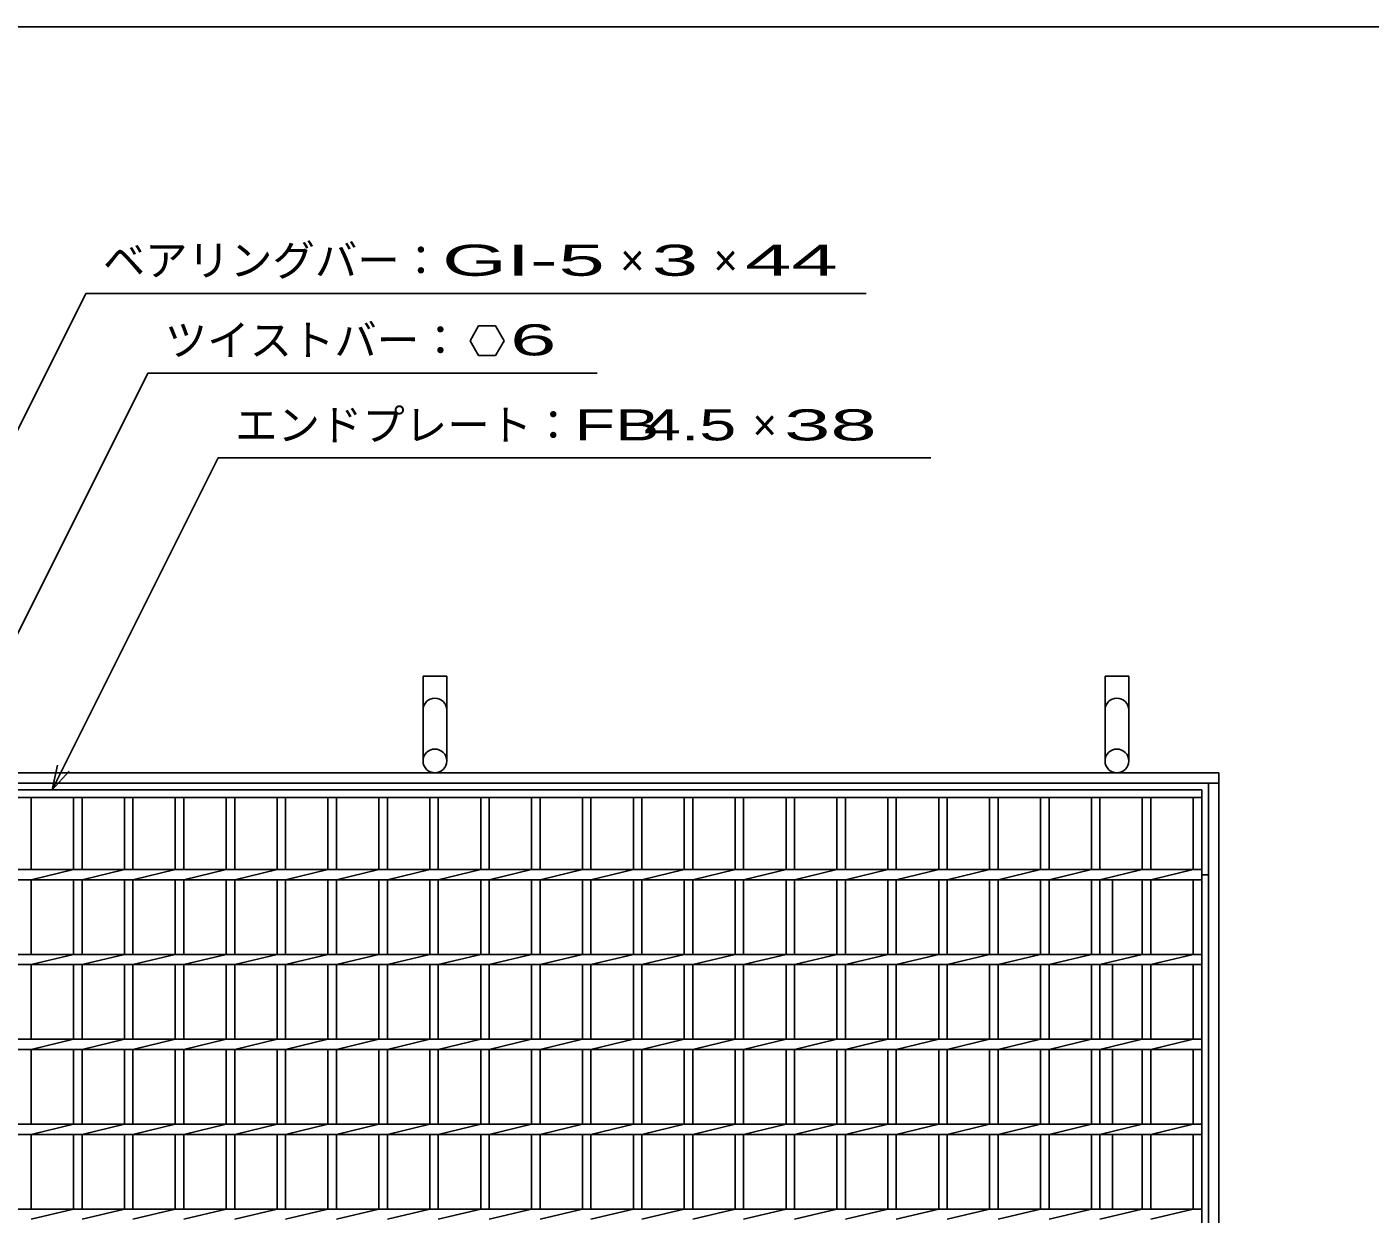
# Model space of a CAD drawing. Units: millimetres, scale not verified. Extents: x -1820 to 1731, y -1282 to 1054.
# Drawn here: x -1162 to -370, y 354 to 1054 of the extents above; entities that cross this region are included whole.
import ezdxf
from ezdxf.enums import TextEntityAlignment as Align

# ---------------------------------------------------------------- set-up
doc = ezdxf.new("R2010")
doc.units = ezdxf.units.MM
doc.header["$LTSCALE"] = 10
for name, color, linetype, lineweight in [('0_2', 150, 'Continuous', 25), ('16', 3, 'Continuous', 25), ('19', 6, 'Continuous', 25), ('22', 4, 'Continuous', 25)]:
    doc.layers.add(name, color=color, linetype=linetype, lineweight=lineweight)
doc.styles.add('ベクトル', font='')
doc.styles.get('ベクトル').set_extended_font_data('ベクトル')

msp = doc.modelspace()

# ---------------------------------------------------------------- linework, layer by layer
at = {"layer": '0_2'}
msp.add_line((-1729, 1053.5), (1731, 1053.5), dxfattribs=at)
at = {"layer": '16'}
for p, q in [((-1374, 604), (-469, 604)), ((-469, 604), (-469, 599.5)), ((-469, 599.5), (-1374, 599.5)), ((-1164, 599.5), (-1159, 599.5)), ((-1159, 557), (-1159, 599.5)), ((-1134, 557), (-1134, 599.5)), ((-1134, 599.5), (-1129, 599.5)), ((-1129, 557), (-1129, 599.5)), ((-1104, 557), (-1104, 599.5)), ((-1104, 599.5), (-1099, 599.5)), ((-1099, 557), (-1099, 599.5)), ((-1074, 557), (-1074, 599.5)), ((-1074, 599.5), (-1069, 599.5)), ((-1069, 557), (-1069, 599.5)), ((-1044, 557), (-1044, 599.5)), ((-1044, 599.5), (-1039, 599.5)), ((-1039, 557), (-1039, 599.5)), ((-1014, 557), (-1014, 599.5)), ((-1014, 599.5), (-1009, 599.5)), ((-1009, 557), (-1009, 599.5)), ((-984, 557), (-984, 599.5)), ((-984, 599.5), (-979, 599.5)), ((-979, 557), (-979, 599.5)), ((-954, 557), (-954, 599.5)), ((-954, 599.5), (-949, 599.5)), ((-949, 557), (-949, 599.5)), ((-924, 557), (-924, 599.5)), ((-924, 599.5), (-919, 599.5)), ((-919, 557), (-919, 599.5)), ((-894, 557), (-894, 599.5)), ((-894, 599.5), (-889, 599.5)), ((-889, 557), (-889, 599.5)), ((-864, 557), (-864, 599.5)), ((-864, 599.5), (-859, 599.5)), ((-859, 557), (-859, 599.5)), ((-834, 557), (-834, 599.5)), ((-834, 599.5), (-829, 599.5)), ((-829, 557), (-829, 599.5)), ((-804, 557), (-804, 599.5)), ((-804, 599.5), (-799, 599.5)), ((-799, 557), (-799, 599.5)), ((-774, 557), (-774, 599.5)), ((-774, 599.5), (-769, 599.5)), ((-769, 557), (-769, 599.5)), ((-744, 557), (-744, 599.5)), ((-744, 599.5), (-739, 599.5)), ((-739, 557), (-739, 599.5)), ((-714, 557), (-714, 599.5)), ((-714, 599.5), (-709, 599.5)), ((-709, 557), (-709, 599.5)), ((-684, 557), (-684, 599.5)), ((-684, 599.5), (-679, 599.5)), ((-679, 557), (-679, 599.5)), ((-654, 557), (-654, 599.5)), ((-654, 599.5), (-649, 599.5)), ((-649, 557), (-649, 599.5)), ((-624, 557), (-624, 599.5)), ((-624, 599.5), (-619, 599.5)), ((-619, 557), (-619, 599.5)), ((-594, 557), (-594, 599.5)), ((-594, 599.5), (-589, 599.5)), ((-589, 557), (-589, 599.5)), ((-564, 557), (-564, 599.5)), ((-564, 599.5), (-559, 599.5)), ((-559, 557), (-559, 599.5)), ((-534, 557), (-534, 599.5)), ((-534, 599.5), (-529, 599.5)), ((-529, 557), (-529, 599.5)), ((-504, 557), (-504, 599.5)), ((-504, 599.5), (-499, 599.5)), ((-499, 557), (-499, 599.5)), ((-474, 557), (-474, 599.5)), ((-474, 599.5), (-469, 599.5)), ((-469, -291.5), (-469, 599.5)), ((-1374, 557), (-469, 557)), ((-1159, 551), (-1134, 557)), ((-1129, 551), (-1104, 557)), ((-1099, 551), (-1074, 557)), ((-1069, 551), (-1044, 557)), ((-1039, 551), (-1014, 557)), ((-1009, 551), (-984, 557)), ((-979, 551), (-954, 557)), ((-949, 551), (-924, 557)), ((-919, 551), (-894, 557)), ((-889, 551), (-864, 557)), ((-859, 551), (-834, 557)), ((-829, 551), (-804, 557)), ((-799, 551), (-774, 557)), ((-769, 551), (-744, 557)), ((-739, 551), (-714, 557)), ((-709, 551), (-684, 557)), ((-679, 551), (-654, 557)), ((-649, 551), (-624, 557)), ((-619, 551), (-594, 557)), ((-589, 551), (-564, 557)), ((-559, 551), (-534, 557)), ((-529, 551), (-504, 557)), ((-499, 551), (-474, 557)), ((-469, 551), (-469, 557)), ((-1374, 551), (-469, 551)), ((-1159, 507), (-1159, 551)), ((-1134, 507), (-1134, 551)), ((-1129, 507), (-1129, 551)), ((-1104, 507), (-1104, 551)), ((-1099, 507), (-1099, 551)), ((-1074, 507), (-1074, 551)), ((-1069, 507), (-1069, 551)), ((-1044, 507), (-1044, 551)), ((-1039, 507), (-1039, 551)), ((-1014, 507), (-1014, 551)), ((-1009, 507), (-1009, 551)), ((-984, 507), (-984, 551)), ((-979, 507), (-979, 551)), ((-954, 507), (-954, 551)), ((-949, 507), (-949, 551)), ((-924, 507), (-924, 551)), ((-919, 507), (-919, 551)), ((-894, 507), (-894, 551)), ((-889, 507), (-889, 551)), ((-864, 507), (-864, 551)), ((-859, 507), (-859, 551)), ((-834, 507), (-834, 551)), ((-829, 507), (-829, 551)), ((-804, 507), (-804, 551)), ((-799, 507), (-799, 551)), ((-774, 507), (-774, 551)), ((-769, 507), (-769, 551)), ((-744, 507), (-744, 551)), ((-739, 507), (-739, 551)), ((-714, 507), (-714, 551)), ((-709, 507), (-709, 551)), ((-684, 507), (-684, 551)), ((-679, 507), (-679, 551)), ((-654, 507), (-654, 551)), ((-649, 507), (-649, 551)), ((-624, 507), (-624, 551)), ((-619, 507), (-619, 551)), ((-594, 507), (-594, 551)), ((-589, 507), (-589, 551)), ((-564, 507), (-564, 551)), ((-559, 507), (-559, 551)), ((-534, 507), (-534, 551)), ((-529, 507), (-529, 551)), ((-504, 507), (-504, 551)), ((-499, 507), (-499, 551)), ((-474, 507), (-474, 551)), ((-1374, 507), (-469, 507)), ((-1159, 501), (-1134, 507)), ((-1129, 501), (-1104, 507)), ((-1099, 501), (-1074, 507)), ((-1069, 501), (-1044, 507)), ((-1039, 501), (-1014, 507)), ((-1009, 501), (-984, 507)), ((-979, 501), (-954, 507)), ((-949, 501), (-924, 507)), ((-919, 501), (-894, 507)), ((-889, 501), (-864, 507)), ((-859, 501), (-834, 507)), ((-829, 501), (-804, 507)), ((-799, 501), (-774, 507)), ((-769, 501), (-744, 507)), ((-739, 501), (-714, 507)), ((-709, 501), (-684, 507)), ((-679, 501), (-654, 507)), ((-649, 501), (-624, 507)), ((-619, 501), (-594, 507)), ((-589, 501), (-564, 507)), ((-559, 501), (-534, 507)), ((-529, 501), (-504, 507)), ((-499, 501), (-474, 507)), ((-469, 501), (-469, 507)), ((-1374, 501), (-469, 501)), ((-1159, 457), (-1159, 501)), ((-1134, 457), (-1134, 501)), ((-1129, 457), (-1129, 501)), ((-1104, 457), (-1104, 501)), ((-1099, 457), (-1099, 501)), ((-1074, 457), (-1074, 501)), ((-1069, 457), (-1069, 501)), ((-1044, 457), (-1044, 501)), ((-1039, 457), (-1039, 501)), ((-1014, 457), (-1014, 501)), ((-1009, 457), (-1009, 501)), ((-984, 457), (-984, 501)), ((-979, 457), (-979, 501)), ((-954, 457), (-954, 501)), ((-949, 457), (-949, 501)), ((-924, 457), (-924, 501)), ((-919, 457), (-919, 501)), ((-894, 457), (-894, 501)), ((-889, 457), (-889, 501)), ((-864, 457), (-864, 501)), ((-859, 457), (-859, 501)), ((-834, 457), (-834, 501)), ((-829, 457), (-829, 501)), ((-804, 457), (-804, 501)), ((-799, 457), (-799, 501)), ((-774, 457), (-774, 501)), ((-769, 457), (-769, 501)), ((-744, 457), (-744, 501)), ((-739, 457), (-739, 501)), ((-714, 457), (-714, 501)), ((-709, 457), (-709, 501)), ((-684, 457), (-684, 501)), ((-679, 457), (-679, 501)), ((-654, 457), (-654, 501)), ((-649, 457), (-649, 501)), ((-624, 457), (-624, 501)), ((-619, 457), (-619, 501)), ((-594, 457), (-594, 501)), ((-589, 457), (-589, 501)), ((-564, 457), (-564, 501)), ((-559, 457), (-559, 501)), ((-534, 457), (-534, 501)), ((-529, 457), (-529, 501)), ((-504, 457), (-504, 501)), ((-499, 457), (-499, 501)), ((-474, 457), (-474, 501)), ((-1374, 457), (-469, 457)), ((-1159, 451), (-1134, 457)), ((-1129, 451), (-1104, 457)), ((-1099, 451), (-1074, 457)), ((-1069, 451), (-1044, 457)), ((-1039, 451), (-1014, 457)), ((-1009, 451), (-984, 457)), ((-979, 451), (-954, 457)), ((-949, 451), (-924, 457)), ((-919, 451), (-894, 457)), ((-889, 451), (-864, 457)), ((-859, 451), (-834, 457)), ((-829, 451), (-804, 457)), ((-799, 451), (-774, 457)), ((-769, 451), (-744, 457)), ((-739, 451), (-714, 457)), ((-709, 451), (-684, 457)), ((-679, 451), (-654, 457)), ((-649, 451), (-624, 457)), ((-619, 451), (-594, 457)), ((-589, 451), (-564, 457)), ((-559, 451), (-534, 457)), ((-529, 451), (-504, 457)), ((-499, 451), (-474, 457)), ((-469, 451), (-469, 457)), ((-1374, 451), (-469, 451)), ((-1159, 407), (-1159, 451)), ((-1134, 407), (-1134, 451)), ((-1129, 407), (-1129, 451)), ((-1104, 407), (-1104, 451)), ((-1099, 407), (-1099, 451)), ((-1074, 407), (-1074, 451)), ((-1069, 407), (-1069, 451)), ((-1044, 407), (-1044, 451)), ((-1039, 407), (-1039, 451)), ((-1014, 407), (-1014, 451)), ((-1009, 407), (-1009, 451)), ((-984, 407), (-984, 451)), ((-979, 407), (-979, 451)), ((-954, 407), (-954, 451)), ((-949, 407), (-949, 451)), ((-924, 407), (-924, 451)), ((-919, 407), (-919, 451)), ((-894, 407), (-894, 451)), ((-889, 407), (-889, 451)), ((-864, 407), (-864, 451)), ((-859, 407), (-859, 451)), ((-834, 407), (-834, 451)), ((-829, 407), (-829, 451)), ((-804, 407), (-804, 451)), ((-799, 407), (-799, 451)), ((-774, 407), (-774, 451)), ((-769, 407), (-769, 451)), ((-744, 407), (-744, 451)), ((-739, 407), (-739, 451)), ((-714, 407), (-714, 451)), ((-709, 407), (-709, 451)), ((-684, 407), (-684, 451)), ((-679, 407), (-679, 451)), ((-654, 407), (-654, 451)), ((-649, 407), (-649, 451)), ((-624, 407), (-624, 451)), ((-619, 407), (-619, 451)), ((-594, 407), (-594, 451)), ((-589, 407), (-589, 451)), ((-564, 407), (-564, 451)), ((-559, 407), (-559, 451)), ((-534, 407), (-534, 451)), ((-529, 407), (-529, 451)), ((-504, 407), (-504, 451)), ((-499, 407), (-499, 451)), ((-474, 407), (-474, 451)), ((-1374, 407), (-469, 407)), ((-1159, 401), (-1134, 407)), ((-1129, 401), (-1104, 407)), ((-1099, 401), (-1074, 407)), ((-1069, 401), (-1044, 407)), ((-1039, 401), (-1014, 407)), ((-1009, 401), (-984, 407)), ((-979, 401), (-954, 407)), ((-949, 401), (-924, 407)), ((-919, 401), (-894, 407)), ((-889, 401), (-864, 407)), ((-859, 401), (-834, 407)), ((-829, 401), (-804, 407)), ((-799, 401), (-774, 407)), ((-769, 401), (-744, 407)), ((-739, 401), (-714, 407)), ((-709, 401), (-684, 407)), ((-679, 401), (-654, 407)), ((-649, 401), (-624, 407)), ((-619, 401), (-594, 407)), ((-589, 401), (-564, 407)), ((-559, 401), (-534, 407)), ((-529, 401), (-504, 407)), ((-499, 401), (-474, 407)), ((-469, 401), (-469, 407)), ((-1374, 401), (-469, 401)), ((-1159, 357), (-1159, 401)), ((-1134, 357), (-1134, 401)), ((-1129, 357), (-1129, 401)), ((-1104, 357), (-1104, 401)), ((-1099, 357), (-1099, 401)), ((-1074, 357), (-1074, 401)), ((-1069, 357), (-1069, 401)), ((-1044, 357), (-1044, 401)), ((-1039, 357), (-1039, 401)), ((-1014, 357), (-1014, 401)), ((-1009, 357), (-1009, 401)), ((-984, 357), (-984, 401)), ((-979, 357), (-979, 401)), ((-954, 357), (-954, 401)), ((-949, 357), (-949, 401)), ((-924, 357), (-924, 401)), ((-919, 357), (-919, 401)), ((-894, 357), (-894, 401)), ((-889, 357), (-889, 401)), ((-864, 357), (-864, 401)), ((-859, 357), (-859, 401)), ((-834, 357), (-834, 401)), ((-829, 357), (-829, 401)), ((-804, 357), (-804, 401)), ((-799, 357), (-799, 401)), ((-774, 357), (-774, 401)), ((-769, 357), (-769, 401)), ((-744, 357), (-744, 401)), ((-739, 357), (-739, 401)), ((-714, 357), (-714, 401)), ((-709, 357), (-709, 401)), ((-684, 357), (-684, 401)), ((-679, 357), (-679, 401)), ((-654, 357), (-654, 401)), ((-649, 357), (-649, 401)), ((-624, 357), (-624, 401)), ((-619, 357), (-619, 401)), ((-594, 357), (-594, 401)), ((-589, 357), (-589, 401)), ((-564, 357), (-564, 401)), ((-559, 357), (-559, 401)), ((-534, 357), (-534, 401)), ((-529, 357), (-529, 401)), ((-504, 357), (-504, 401)), ((-499, 357), (-499, 401)), ((-474, 357), (-474, 401)), ((-1374, 357), (-469, 357)), ((-1159, 351), (-1134, 357)), ((-1129, 351), (-1104, 357)), ((-1099, 351), (-1074, 357)), ((-1069, 351), (-1044, 357)), ((-1039, 351), (-1014, 357)), ((-1009, 351), (-984, 357)), ((-979, 351), (-954, 357)), ((-949, 351), (-924, 357)), ((-919, 351), (-894, 357)), ((-889, 351), (-864, 357)), ((-859, 351), (-834, 357)), ((-829, 351), (-804, 357)), ((-799, 351), (-774, 357)), ((-769, 351), (-744, 357)), ((-739, 351), (-714, 357)), ((-709, 351), (-684, 357)), ((-679, 351), (-654, 357)), ((-649, 351), (-624, 357)), ((-619, 351), (-594, 357)), ((-589, 351), (-564, 357)), ((-559, 351), (-534, 357)), ((-529, 351), (-504, 357)), ((-499, 351), (-474, 357)), ((-469, 351), (-469, 357))]:
    msp.add_line(p, q, dxfattribs=at)
at = {"layer": '19'}
for p, q in [((-928, 621), (-928, 671)), ((-928, 671), (-914, 671)), ((-914, 671), (-914, 621)), ((-526, 621), (-526, 671)), ((-526, 671), (-512, 671)), ((-512, 671), (-512, 621)), ((-1384, 614), (-459, 614)), ((-459, -306), (-459, 614)), ((-1384, 608), (-459, 608)), ((-465, -300), (-465, 608)), ((-521.5, 507), (-521.5, 551)), ((-465, 554), (-469, 554)), ((-521.5, 457), (-521.5, 501)), ((-521.5, 407), (-521.5, 451)), ((-521.5, 357), (-521.5, 401))]:
    msp.add_line(p, q, dxfattribs=at)
for centre in [(-921, 621), (-519, 621)]:
    msp.add_circle(centre, 7, dxfattribs=at)
for centre in [(-921, 651), (-519, 651)]:
    msp.add_arc(centre, 7, 0, 180, dxfattribs=at)
at = {"layer": '22'}
for p, q in [((-1309, 532), (-1126.75, 896.5)), ((-1126.75, 896.5), (-666.75, 896.5)), ((-895.25, 877.27), (-900.25, 868.6)), ((-885.25, 877.27), (-895.25, 877.27)), ((-880.25, 868.5), (-885.25, 877.27)), ((-900.25, 868.6), (-895.25, 859.94)), ((-885.25, 859.94), (-880.25, 868.6)), ((-895.25, 859.94), (-885.25, 859.94)), ((-1236.5, 557), (-1090.25, 849.5)), ((-1090.25, 849.5), (-825.25, 849.5)), ((-1146.5, 604), (-1048.75, 799.5)), ((-1048.75, 799.5), (-628.75, 799.5)), ((-1146.5, 604), (-1143.5, 618.6)), ((-1146.5, 604), (-1136.5, 615))]:
    msp.add_line(p, q, dxfattribs=at)

# ---------------------------------------------------------------- texts
at = {"layer": '22', "color": 2, "style": 'ベクトル'}
for s, p in [('ベアリングバー：', (-1116.75, 916)), ('×', (-811.75, 916)), ('×', (-756.75, 916)), ('ツイストバー：', (-1080.25, 869)), ('エンドプレート：', (-1038.75, 819)), ('×', (-733.75, 819))]:
    msp.add_text(s, height=18.33, dxfattribs=at).set_placement(p, align=Align.MIDDLE_LEFT)
for s, width, p in [('GI-', 2, (-916.75, 916)), (' 5 ', 2, (-861.75, 916)), (' 3 ', 2, (-806.75, 916)), (' 44 ', 2, (-751.75, 916)), (' 6 ', 2, (-890.25, 869.1)), ('FB', 1.6, (-838.75, 819)), (' 4.5 ', 1.6, (-808.75, 819)), (' 38 ', 2, (-728.75, 819))]:
    msp.add_text(s, height=18.33, dxfattribs=dict(at, width=width)).set_placement(p, align=Align.MIDDLE_LEFT)

doc.saveas('drawing.dxf')
